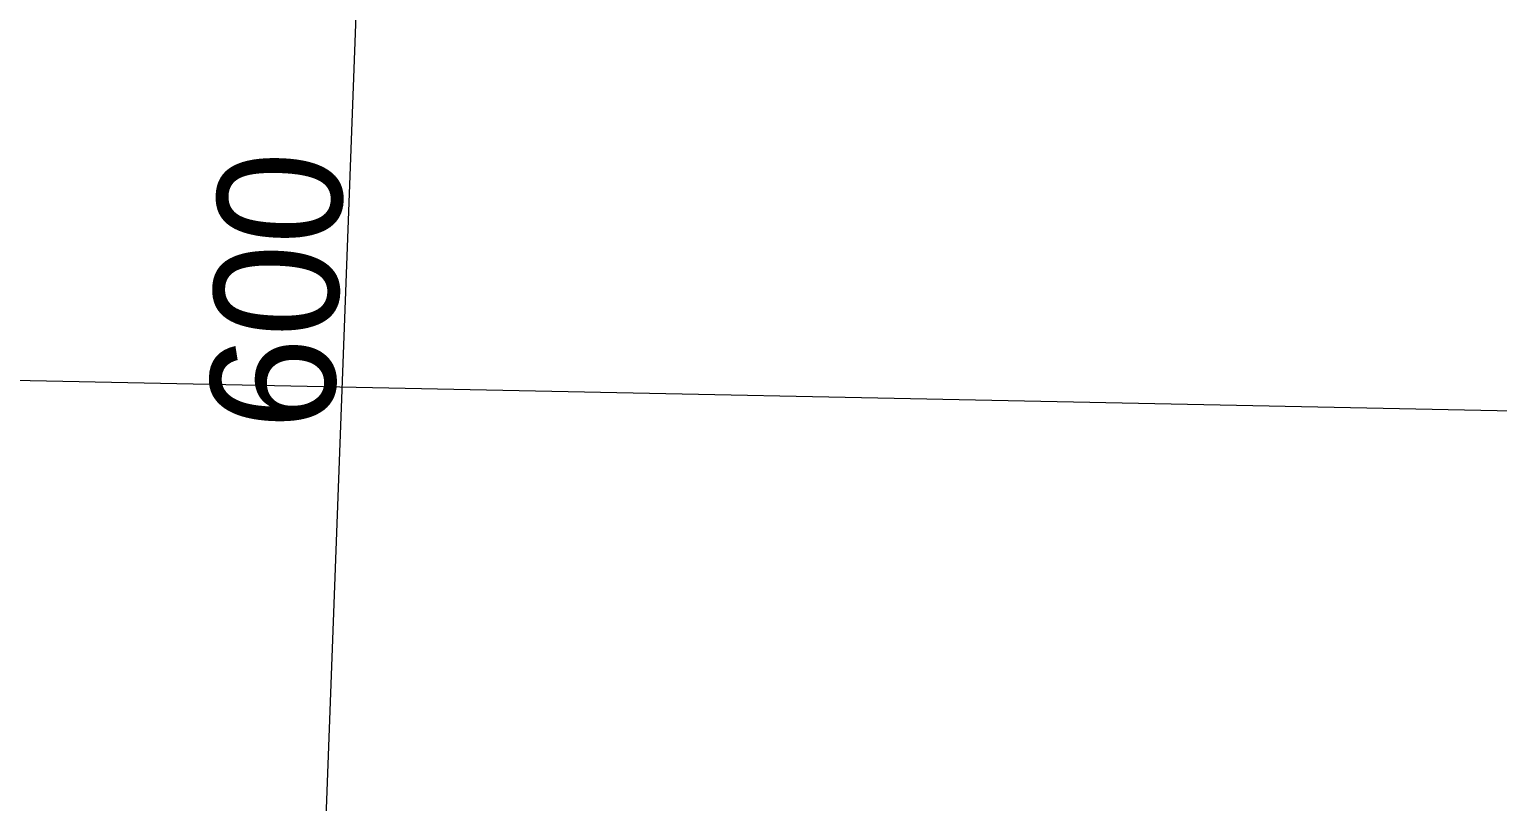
# Model space of a CAD drawing. Header units: centimetres. Extents: x 63871 to 181827, y -95930 to 42199.
# Drawn here: x 153104 to 153929, y 19653 to 20087 of the extents above; entities that cross this region are included whole.
import ezdxf

# ---------------------------------------------------------------- set-up
doc = ezdxf.new("R2010")
doc.units = ezdxf.units.CM
doc.layers.add('ARA SINIRLAR', color=225, linetype='Continuous', lineweight=15)
doc.layers.add('OLUK', color=222, linetype='Continuous', lineweight=15)
doc.layers.add('Dıış Ölçü', color=140, linetype='Continuous')
doc.styles.add('RomanS', font='')
doc.styles.get('RomanS').set_extended_font_data('Stylus BT')
doc.dimstyles.new('BÖYÜK', dxfattribs={"dimtxt": 70, "dimasz": 5, "dimexe": 5, "dimexo": 5, "dimgap": 2, "dimtad": 3, "dimdec": 0, "dimzin": 0, "dimdsep": 46, "dimtxsty": 'RomanS', "dimblk": 'DOT', "dimcen": 5, "dimadec": 0, "dimazin": 0, "dimtfac": 1, "dimtdec": 0, "dimtix": 1, "dimtofl": 0, "dimtmove": 1, "dimatfit": 0, "dimldrblk": 'DOT', "dimfxl": 10, "dimfxlon": 1, "dimtolj": 1, "dimtzin": 0, "dimarcsym": 0})

# ---------------------------------------------------------------- blocks, each defined once
blk = doc.blocks.new('_Dot')
at = {"color": 0, "linetype": 'ByBlock', "lineweight": -2}
blk.add_line((-0.5, 0), (-1, 0), dxfattribs=at)
at = {"color": 0, "linetype": 'ByBlock', "const_width": 0.5}
blk.add_lwpolyline([(-0.25, 0, 1), (0.25, 0, 1)], format="xyb", close=True, dxfattribs=at)
blk = doc.blocks.new('*D149')
at = {"layer": 'Defpoints', "color": 0, "transparency": 16777216}
for p in [(-3135.51, 4055.76), (-3126.51, 4055.43), (-3148.76, 3456.02)]:
    blk.add_point(p, dxfattribs=at)
at = {"layer": 'Dıış Ölçü', "color": 0, "lineweight": -2, "transparency": 16777216}
for p, q in [((-3131.5, 4055.61), (-3140.51, 4055.95)), ((-3157.58, 3461.35), (-3135.7, 4050.76)), ((-3153.76, 3456.21), (-3162.76, 3456.54))]:
    blk.add_line(p, q, dxfattribs=at)
at = {"layer": 'Dıış Ölçü', "color": 0, "lineweight": -2, "transparency": 16777216, "xscale": 5, "yscale": 5, "zscale": 5}
for p, rotation in [((-3135.51, 4055.76), 87.87361722026553), ((-3157.77, 3456.36), 267.8736172202655)]:
    blk.add_blockref('_Dot', p, dxfattribs=dict(at, rotation=rotation))
at = {"layer": 'Dıış Ölçü', "color": 0, "transparency": 16777216, "insert": (-3185.18, 3757.49), "char_height": 70, "attachment_point": 5, "rotation": 87.87362, "style": 'RomanS'}
blk.add_mtext('\\A1;600', dxfattribs=at)
blk = doc.blocks.new('yerleşim planı')
at = {"layer": 'ARA SINIRLAR'}
blk.add_line((-11115.1, 3866.49), (375.3, 3631.21), dxfattribs=at)
at = {"layer": 'Dıış Ölçü'}
dim = blk.add_aligned_dim(p1=(-3148.76, 3456.02), p2=(-3126.51, 4055.43), distance=9.01, dimstyle='BÖYÜK', dxfattribs=at)
dim.commit()
dim.dimension.update_dxf_attribs({"geometry": '*D149', "text_midpoint": (-3185.18, 3757.49)})

msp = doc.modelspace()

# ---------------------------------------------------------------- block references
at = {"layer": 'OLUK'}
msp.add_blockref('yerleşim planı', (156428.79, 16182.58), dxfattribs=at)

doc.saveas('drawing.dxf')
